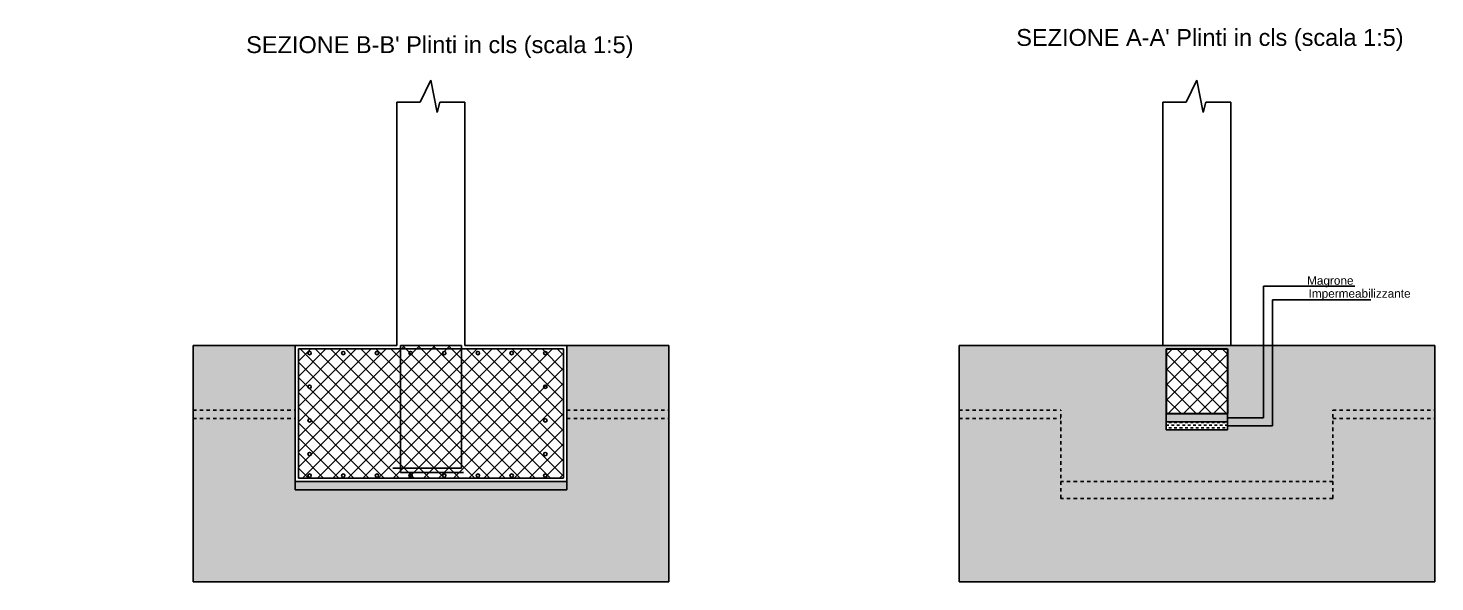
# Model space of a CAD drawing. Header units: millimetres. Extents: x 2459 to 3981, y 1231 to 4850.
# Drawn here: x 3938.85 to 3980.64, y 1278.25 to 1294.7 of the extents above; entities that cross this region are included whole.
import ezdxf

# ---------------------------------------------------------------- set-up
doc = ezdxf.new("R2010")
doc.units = ezdxf.units.MM
doc.linetypes.add('TRATTEGGIATA', pattern=[0.75, 0.5, -0.25])
doc.styles.get("Standard").update_dxf_attribs({"font": 'arial.ttf'})
pattern_1 = [(45, (787.16308, -416.97187), (-0.224506403, 0.224506403), []), (135, (787.16308, -416.97187), (-0.224506403, -0.224506403), [])]

msp = doc.modelspace()

# ---------------------------------------------------------------- hatches: boundary and pattern name
at = {"ltscale": 0.01, "true_color": 0x939598, "transparency": 33554559}
h = msp.add_hatch(dxfattribs=at)
h.set_pattern_fill('ANSI37', color=252, scale=0.1)
h.set_pattern_definition(pattern_1)
h.paths.add_polyline_path([(3929.181354, 1283.645877), (3929.181354, 1285.167942), (3927.362196, 1285.167942), (3927.362196, 1283.513068), (3927.362196, 1281.626719), (3929.181354, 1281.626719)], flags=17)
h.paths.add_polyline_path([(3928.618014, 1285.045419, -1), (3928.718014, 1285.045419, -1)], flags=16)
h.paths.add_polyline_path([(3927.618014, 1285.045419, -1), (3927.718014, 1285.045419, -1)], flags=16)
h.paths.add_polyline_path([(3927.362196, 1283.513068), (3927.362196, 1285.167942), (3927.262196, 1285.167942), (3924.33346, 1285.167942), (3921.204724, 1285.167942), (3921.204724, 1283.348785), (3924.33346, 1283.348785), (3924.33346, 1281.329628), (3932.21009, 1281.329628), (3932.21009, 1283.348785), (3935.338826, 1283.348785), (3935.338826, 1285.167942), (3932.41009, 1285.167942), (3929.281354, 1285.167942), (3929.181354, 1285.167942), (3929.181354, 1283.645877), (3929.181354, 1281.626719), (3927.362196, 1281.626719)])
h.paths.add_polyline_path([(3926.718014, 1281.407061, -1), (3926.618014, 1281.407061, -1)], flags=16)
h.paths.add_polyline_path([(3926.618014, 1285.045419, -1), (3926.718014, 1285.045419, -1)], flags=16)
h.paths.add_polyline_path([(3927.718014, 1281.407061, -1), (3927.618014, 1281.407061, -1)], flags=16)
h.paths.add_polyline_path([(3924.618014, 1283.045419, -1), (3924.718014, 1283.045419, -1)], flags=16)
h.paths.add_polyline_path([(3925.718014, 1281.407061, -1), (3925.618014, 1281.407061, -1)], flags=16)
h.paths.add_polyline_path([(3925.618014, 1285.045419, -1), (3925.718014, 1285.045419, -1)], flags=16)
h.paths.add_polyline_path([(3924.618014, 1284.045419, -1), (3924.718014, 1284.045419, -1)], flags=16)
h.paths.add_polyline_path([(3924.718014, 1282.045419, -1), (3924.618014, 1282.045419, -1)], flags=16)
h.paths.add_polyline_path([(3928.718014, 1281.407061, -1), (3928.618014, 1281.407061, -1)], flags=16)
h.paths.add_polyline_path([(3924.718014, 1281.407061, -1), (3924.618014, 1281.407061, -1)], flags=16)
h.paths.add_polyline_path([(3924.618014, 1285.045419, -1), (3924.718014, 1285.045419, -1)], flags=16)
h.paths.add_polyline_path([(3929.718014, 1281.407061, -1), (3929.618014, 1281.407061, -1)], flags=16)
h.paths.add_polyline_path([(3929.618014, 1285.045419, -1), (3929.718014, 1285.045419, -1)], flags=16)
h.paths.add_polyline_path([(3930.718014, 1281.407061, -1), (3930.618014, 1281.407061, -1)], flags=16)
h.paths.add_polyline_path([(3930.618014, 1285.045419, -1), (3930.718014, 1285.045419, -1)], flags=16)
h.paths.add_polyline_path([(3931.718014, 1283.045419, -1), (3931.618014, 1283.045419, -1)], flags=16)
h.paths.add_polyline_path([(3931.718014, 1284.045419, -1), (3931.618014, 1284.045419, -1)], flags=16)
h.paths.add_polyline_path([(3931.718014, 1282.045419, -1), (3931.618014, 1282.045419, -1)], flags=16)
h.paths.add_polyline_path([(3931.718014, 1281.407061, -1), (3931.618014, 1281.407061, -1)], flags=16)
h.paths.add_polyline_path([(3931.618014, 1285.045419, -1), (3931.718014, 1285.045419, -1)], flags=16)
h.paths.add_polyline_path([(3954.757099, 1285.167942), (3951.728363, 1285.167942), (3951.728363, 1285.267942), (3949.909206, 1285.267942), (3949.909206, 1285.167942), (3946.88047, 1285.167942), (3946.88047, 1281.329628), (3954.757099, 1281.329628)])
edge = h.paths.add_edge_path()
edge.add_line((3927.362196, 1285.267942), (3929.181354, 1285.267942))
edge.add_line((3927.362196, 1285.267942), (3927.362196, 1292.500137))
edge.add_line((3929.181354, 1292.500137), (3929.181354, 1285.267942))
edge.add_line((3928.460024, 1292.196038), (3928.271775, 1293.155559))
edge.add_line((3928.460024, 1292.196038), (3928.53695, 1292.500137))
edge.add_line((3928.271775, 1293.155559), (3927.950032, 1292.500137))
edge.add_line((3928.53695, 1292.500137), (3929.281354, 1292.500137))
edge.add_line((3927.262196, 1292.500137), (3927.950032, 1292.500137))
h = msp.add_hatch(dxfattribs=at)
h.set_pattern_fill('EARTH', color=252, scale=0.1, angle=45)
h.set_pattern_definition([(45, (787.1631, -416.9719), (0, 0.89802561), [0.635, -0.635]), (45, (786.9947, -416.8035), (0, 0.89802561), [0.635, -0.635]), (45, (786.8263, -416.6351), (0, 0.89802561), [0.635, -0.635]), (135, (786.8263, -416.52286), (-0.89802561, 0), [0.635, -0.635]), (135, (786.9947, -416.3545), (-0.89802561, 0), [0.635, -0.635]), (135, (787.1631, -416.1861), (-0.89802561, 0), [0.635, -0.635])])
h.paths.add_polyline_path([(3935.338826, 1283.098785), (3932.31009, 1283.098785), (3932.31009, 1281.229628), (3932.31009, 1280.979628), (3924.23346, 1280.979628), (3924.23346, 1281.229628), (3924.23346, 1283.098785), (3921.204724, 1283.098785), (3921.204724, 1278.248785), (3935.338826, 1278.248785)])
h.paths.add_polyline_path([(3957.885836, 1283.248785), (3954.857099, 1283.248785), (3954.857099, 1281.229628), (3954.857099, 1280.979628), (3946.78047, 1280.979628), (3946.78047, 1281.229628), (3946.78047, 1283.248785), (3943.751733, 1283.248785), (3943.751733, 1278.248785), (3957.885836, 1278.248785)])
h.paths.add_polyline_path([(3980.637112, 1283.248785), (3977.608376, 1283.248785), (3977.608376, 1280.729628), (3969.531746, 1280.729628), (3969.531746, 1283.248785), (3966.50301, 1283.248785), (3966.50301, 1278.248785), (3980.637112, 1278.248785)])
h.paths.add_polyline_path([(3969.531746, 1285.267942), (3966.50301, 1285.267942), (3966.50301, 1283.248785), (3969.531746, 1283.248785)])
h.paths.add_polyline_path([(3980.637112, 1285.267942), (3977.608376, 1285.267942), (3977.608376, 1283.248785), (3980.637112, 1283.248785)])
h.paths.add_polyline_path([(3977.608376, 1285.267942), (3969.531746, 1285.267942), (3969.531746, 1283.248785), (3969.531746, 1281.229628), (3977.608376, 1281.229628), (3977.608376, 1283.248785)])
h.paths.add_polyline_path([(3974.47964, 1283.248785), (3974.47964, 1282.769712), (3972.660482, 1282.769712), (3972.660482, 1283.248785), (3972.660482, 1285.167942), (3974.47964, 1285.167942)], flags=16)
h.paths.add_polyline_path([(3977.608376, 1281.229628), (3969.531746, 1281.229628), (3969.531746, 1280.729628), (3977.608376, 1280.729628)], flags=17)
h.paths.add_polyline_path([(3957.885836, 1285.267942), (3954.857099, 1285.267942), (3954.857099, 1283.248785), (3957.885836, 1283.248785)])
h.paths.add_polyline_path([(3946.78047, 1285.267942), (3943.751733, 1285.267942), (3943.751733, 1283.248785), (3946.78047, 1283.248785)])
h = msp.add_hatch(dxfattribs=at)
h.set_pattern_fill('ANSI37', color=252, scale=0.1)
h.set_pattern_definition(pattern_1)
h.paths.add_polyline_path([(3972.660482, 1285.167942), (3972.660482, 1283.248785), (3974.47964, 1283.248785), (3974.47964, 1285.167942)])
h = msp.add_hatch(dxfattribs=at)
h.set_pattern_fill('CROSS', color=252, scale=0.01)
h.set_pattern_definition([(0, (787.16308, -416.97187), (0.0635, 0.0635), [0.03175, -0.09525]), (90, (787.17895, -416.987745), (-0.0635, 0.0635), [0.03175, -0.09525])])
h.paths.add_polyline_path([(3974.47964, 1283.248785), (3972.660482, 1283.248785), (3972.660482, 1282.998785), (3974.47964, 1282.998785)])
h.paths.add_polyline_path([(3946.78047, 1281.229628), (3946.78047, 1280.979628), (3954.857099, 1280.979628), (3954.857099, 1281.229628)])
h = msp.add_hatch(dxfattribs=at)
h.set_pattern_fill('DASH', color=252, scale=0.025)
h.set_pattern_definition([(0, (787.18244, -416.992605), (0.079375, 0.079375), [0.079375, -0.079375])])
h.paths.add_polyline_path([(3974.47964, 1282.998785), (3972.660482, 1282.997415), (3972.660482, 1282.769712), (3974.47964, 1282.769712)])

# ---------------------------------------------------------------- linework, layer by layer
at = {"ltscale": 0.01}
for p, q in [((3950.818785, 1293.155559), (3950.497041, 1292.500137)), ((3951.007033, 1292.196038), (3950.818785, 1293.155559)), ((3973.570061, 1293.155559), (3973.248317, 1292.500137)), ((3973.75831, 1292.196038), (3973.570061, 1293.155559)), ((3949.809206, 1292.500137), (3950.497041, 1292.500137)), ((3949.809206, 1292.500137), (3949.809206, 1285.267942)), ((3951.007033, 1292.196038), (3951.083959, 1292.500137)), ((3951.083959, 1292.500137), (3951.828363, 1292.500137)), ((3951.828363, 1292.500137), (3951.828363, 1285.267942)), ((3972.560482, 1292.500137), (3973.248317, 1292.500137)), ((3972.560482, 1292.500137), (3972.560482, 1285.267942)), ((3973.75831, 1292.196038), (3973.835236, 1292.500137)), ((3973.835236, 1292.500137), (3974.57964, 1292.500137)), ((3974.57964, 1292.500137), (3974.57964, 1285.267942)), ((3976.733143, 1287.036181), (3978.262607, 1287.036181)), ((3976.702914, 1286.626784), (3978.738943, 1286.626784)), ((3943.751733, 1285.267942), (3943.751733, 1283.248785)), ((3943.751733, 1285.267942), (3946.78047, 1285.267942)), ((3946.78047, 1283.248785), (3946.78047, 1285.267942)), ((3946.78047, 1285.267942), (3949.809206, 1285.267942)), ((3946.78047, 1283.248785), (3946.78047, 1285.267942)), ((3946.88047, 1283.348785), (3946.88047, 1285.167942)), ((3946.88047, 1285.167942), (3949.809206, 1285.167942)), ((3951.828363, 1285.167942), (3949.809206, 1285.167942)), ((3949.909206, 1285.267942), (3949.909206, 1283.513068)), ((3949.909206, 1285.267942), (3951.728363, 1285.267942)), ((3949.909206, 1285.167942), (3951.728363, 1285.167942)), ((3949.909206, 1283.397331), (3949.909206, 1285.167942)), ((3951.728363, 1285.267942), (3951.728363, 1283.645877)), ((3951.728363, 1285.167942), (3951.728363, 1283.397331)), ((3951.828363, 1285.267942), (3954.857099, 1285.267942)), ((3951.828363, 1285.167942), (3954.757099, 1285.167942)), ((3954.757099, 1283.348785), (3954.757099, 1285.167942)), ((3954.857099, 1283.248785), (3954.857099, 1285.267942)), ((3954.857099, 1283.248785), (3954.857099, 1285.267942)), ((3954.857099, 1285.267942), (3957.885836, 1285.267942)), ((3957.885836, 1285.267942), (3957.885836, 1283.248785)), ((3966.50301, 1285.267942), (3966.50301, 1278.248785)), ((3966.50301, 1285.267942), (3980.637112, 1285.267942)), ((3972.560482, 1285.267942), (3974.57964, 1285.267942)), ((3980.637112, 1285.267942), (3980.637112, 1283.248785)), ((3951.728363, 1283.645877), (3951.728363, 1281.626719)), ((3943.751733, 1283.248785), (3943.751733, 1278.248785)), ((3946.78047, 1281.229628), (3946.78047, 1283.248785)), ((3946.78047, 1281.229628), (3946.78047, 1283.248785)), ((3946.88047, 1281.329628), (3946.88047, 1283.348785)), ((3949.909206, 1283.513068), (3949.909206, 1281.49391)), ((3954.757099, 1281.329628), (3954.757099, 1283.348785)), ((3954.857099, 1281.229628), (3954.857099, 1283.248785)), ((3954.857099, 1281.229628), (3954.857099, 1283.248785)), ((3957.885836, 1283.248785), (3957.885836, 1278.248785)), ((3972.660482, 1283.248785), (3972.660482, 1282.998785)), ((3974.47964, 1282.998785), (3974.47964, 1283.248785)), ((3980.637112, 1283.248785), (3980.637112, 1278.248785)), ((3972.660482, 1282.998785), (3974.47964, 1282.998785)), ((3972.660482, 1282.998785), (3972.660482, 1282.769712)), ((3972.660482, 1282.769712), (3974.47964, 1282.769712)), ((3974.47964, 1282.769712), (3974.47964, 1282.998785)), ((3951.728363, 1281.626719), (3949.687047, 1281.626719)), ((3946.78047, 1281.229628), (3954.857099, 1281.229628)), ((3946.78047, 1280.979628), (3946.78047, 1281.229628)), ((3946.88047, 1281.329628), (3954.757099, 1281.329628)), ((3949.909206, 1281.49391), (3951.784428, 1281.49391)), ((3954.857099, 1281.229628), (3954.857099, 1280.979628)), ((3954.857099, 1280.979628), (3946.78047, 1280.979628)), ((3943.751733, 1278.248785), (3957.885836, 1278.248785)), ((3966.50301, 1278.248785), (3980.637112, 1278.248785))]:
    msp.add_line(p, q, dxfattribs=at)
at = {"linetype": 'Continuous', "lineweight": -3, "ltscale": 0.01}
for p, q in [((3975.546266, 1283.123785), (3975.546266, 1287.036181)), ((3975.546266, 1287.036181), (3976.733143, 1287.036181)), ((3975.812897, 1282.884248), (3975.812897, 1286.626784)), ((3975.812897, 1286.626784), (3976.702914, 1286.626784)), ((3974.47964, 1283.123785), (3975.546266, 1283.123785)), ((3974.47964, 1282.884248), (3975.812897, 1282.884248))]:
    msp.add_line(p, q, dxfattribs=at)
at = {"lineweight": 30, "ltscale": 0.01}
for p, q in [((3972.660482, 1285.167942), (3974.47964, 1285.167942)), ((3972.660482, 1285.167942), (3972.660482, 1283.248785)), ((3974.47964, 1285.167942), (3974.47964, 1283.248785)), ((3972.660482, 1283.248785), (3974.47964, 1283.248785))]:
    msp.add_line(p, q, dxfattribs=at)
at = {"linetype": 'TRATTEGGIATA', "lineweight": -3, "ltscale": 0.01}
for p, q in [((3943.751733, 1283.348785), (3946.78047, 1283.348785)), ((3954.857099, 1283.348785), (3957.885836, 1283.348785)), ((3966.50301, 1283.348785), (3969.531746, 1283.348785)), ((3969.531746, 1280.729628), (3969.531746, 1283.348785)), ((3977.608376, 1283.348785), (3980.637112, 1283.348785)), ((3977.608376, 1280.729628), (3977.608376, 1283.348785)), ((3943.751733, 1283.098785), (3946.78047, 1283.098785)), ((3954.857099, 1283.098785), (3957.885836, 1283.098785)), ((3966.50301, 1283.098785), (3969.531746, 1283.098785)), ((3977.608376, 1283.098785), (3980.637112, 1283.098785)), ((3977.608376, 1280.729628), (3969.531746, 1280.729628))]:
    msp.add_line(p, q, dxfattribs=at)
at = {"ltscale": 0.01}
msp.add_lwpolyline([(3954.857099, 1281.229628), (3946.78047, 1281.229628)], dxfattribs=at)
at = {"linetype": 'TRATTEGGIATA', "lineweight": -3, "ltscale": 0.01}
msp.add_lwpolyline([(3977.608376, 1281.229628), (3969.531746, 1281.229628)], dxfattribs=at)
at = {"ltscale": 0.01}
for centre in [(3947.215023, 1285.045419), (3947.215023, 1285.045419), (3948.215023, 1285.045419), (3948.215023, 1285.045419), (3949.215023, 1285.045419), (3949.215023, 1285.045419), (3950.215023, 1285.045419), (3950.215023, 1285.045419), (3951.215023, 1285.045419), (3951.215023, 1285.045419), (3952.215023, 1285.045419), (3952.215023, 1285.045419), (3953.215023, 1285.045419), (3953.215023, 1285.045419), (3954.215023, 1285.045419), (3954.215023, 1285.045419), (3954.215023, 1285.045419), (3947.215023, 1284.045419), (3947.215023, 1284.045419), (3954.215023, 1284.045419), (3954.215023, 1284.045419), (3947.215023, 1283.045419), (3947.215023, 1283.045419), (3954.215023, 1283.045419), (3954.215023, 1283.045419), (3947.215023, 1282.045419), (3947.215023, 1282.045419), (3954.215023, 1282.045419), (3954.215023, 1282.045419), (3947.215023, 1281.407061), (3948.215023, 1281.407061), (3948.215023, 1281.407061), (3949.215023, 1281.407061), (3949.215023, 1281.407061), (3950.215023, 1281.407061), (3950.215023, 1281.407061), (3951.215023, 1281.407061), (3951.215023, 1281.407061), (3952.215023, 1281.407061), (3952.215023, 1281.407061), (3953.215023, 1281.407061), (3953.215023, 1281.407061), (3954.215023, 1281.407061)]:
    msp.add_circle(centre, 0.05, dxfattribs=at)

# ---------------------------------------------------------------- texts
at = {"ltscale": 0.01, "attachment_point": 1}
for s, insert, char_height in [("{\\C0;SEZIONE B-B' Plinti in cls (scala 1:5)}", (3945.329841, 1294.456219), 0.5), ("{\\C0;SEZIONE A-A' Plinti in cls (scala 1:5)}", (3968.203718, 1294.67066), 0.5), (' Magrone ', (3976.745329, 1287.325461), 0.25), ('Impermeabilizzante', (3976.887281, 1286.940612), 0.25)]:
    msp.add_mtext_dynamic_manual_height_columns(s, width=15.12094356, gutter_width=12.5, heights=[1.606669], dxfattribs=dict(at, insert=insert, char_height=char_height))

doc.saveas('drawing.dxf')
